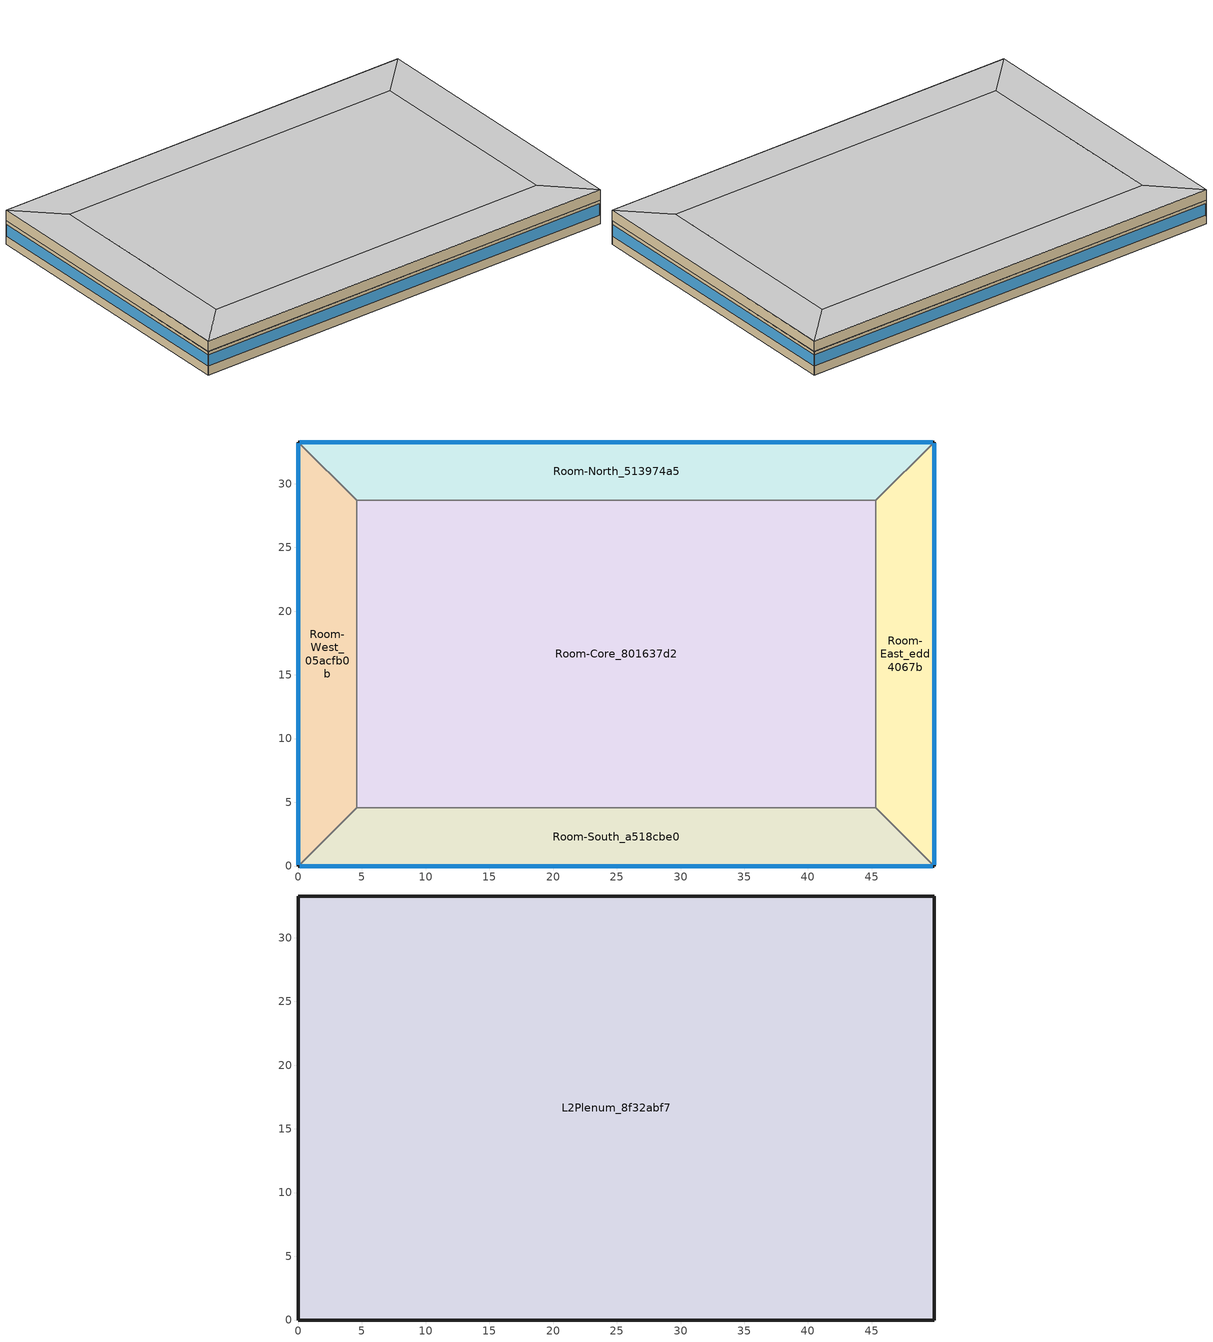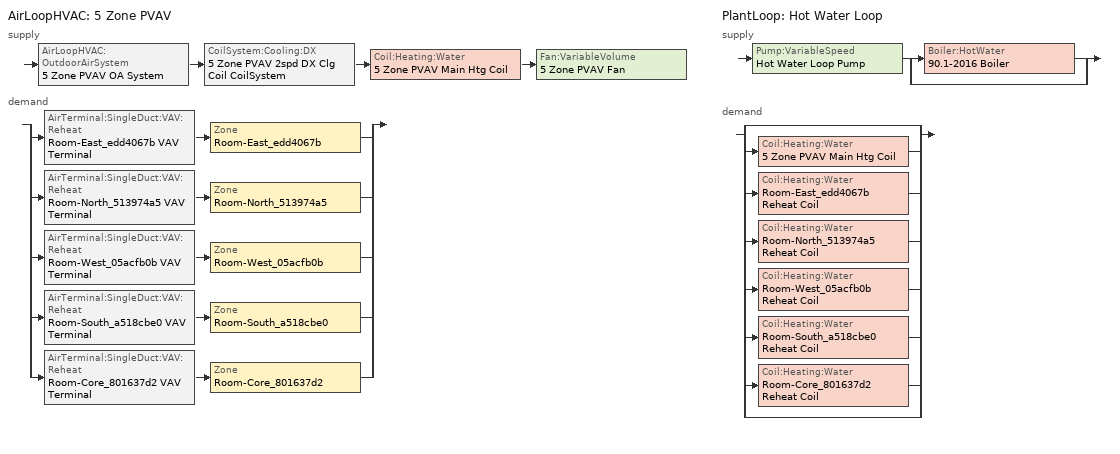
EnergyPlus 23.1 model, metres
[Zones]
Room-Core_801637d2
 floor adiabatic (Generic Interior Floor): 45.34,28.7 45.34,4.57 4.57,4.57 4.57,28.7 z3.96
 wall to Room-West_05acfb0b (Generic Interior Wall): 4.57,28.7 4.57,4.57 z3.96:6.7
 wall to Room-South_a518cbe0 (Generic Interior Wall): 4.57,4.57 45.34,4.57 z3.96:6.7
 wall to Room-East_edd4067b (Generic Interior Wall): 45.34,4.57 45.34,28.7 z3.96:6.7
 wall to Room-North_513974a5 (Generic Interior Wall): 45.34,28.7 4.57,28.7 z3.96:6.7
Room-East_edd4067b
 floor adiabatic (Generic Interior Floor): 49.91,33.27 49.91,0 45.34,4.57 45.34,28.7 z3.96
 wall outside (Typical Insulated Steel Framed Exterior Wall-R12): 49.91,0 49.91,33.27 z3.96:6.7
 wall to Room-North_513974a5 (Generic Interior Wall): 49.91,33.27 45.34,28.7 z3.96:6.7
 wall to Room-South_a518cbe0 (Generic Interior Wall): 45.34,4.57 49.91,0 z3.96:6.7
 window (U 0.54 SHGC 0.25 Simple Glazing Window): 49.91,0.08 49.91,33.19 z4.98:6.29
Room-North_513974a5
 floor adiabatic (Generic Interior Floor): 49.91,33.27 45.34,28.7 4.57,28.7 0,33.27 z3.96
 wall outside (Typical Insulated Steel Framed Exterior Wall-R12): 49.91,33.27 0,33.27 z3.96:6.7
 wall to Room-West_05acfb0b (Generic Interior Wall): 0,33.27 4.57,28.7 z3.96:6.7
 window (U 0.54 SHGC 0.25 Simple Glazing Window): 49.79,33.27 0.12,33.27 z4.98:6.29
Room-South_a518cbe0
 floor adiabatic (Generic Interior Floor): 49.91,0 0,0 4.57,4.57 45.34,4.57 z3.96
 wall outside (Typical Insulated Steel Framed Exterior Wall-R12): 0,0 49.91,0 z3.96:6.7
 wall to Room-West_05acfb0b (Generic Interior Wall): 4.57,4.57 0,0 z3.96:6.7
 window (U 0.54 SHGC 0.25 Simple Glazing Window): 0.12,0 49.79,0 z4.98:6.29
Room-West_05acfb0b
 floor adiabatic (Generic Interior Floor): 4.57,28.7 4.57,4.57 0,0 0,33.27 z3.96
 wall outside (Typical Insulated Steel Framed Exterior Wall-R12): 0,33.27 0,0 z3.96:6.7
 window (U 0.54 SHGC 0.25 Simple Glazing Window): 0,33.19 0,0.08 z4.98:6.29
L2Plenum_8f32abf7
 floor to Room-North_513974a5 (Generic Interior Floor): 49.91,33.27 45.34,28.7 4.57,28.7 0,33.27 z6.7
 floor to Room-South_a518cbe0 (Generic Interior Floor): 49.91,0 0,0 4.57,4.57 45.34,4.57 z6.7
 floor to Room-East_edd4067b (Generic Interior Floor): 49.91,33.27 49.91,0 45.34,4.57 45.34,28.7 z6.7
 floor to Room-Core_801637d2 (Generic Interior Floor): 45.34,28.7 45.34,4.57 4.57,4.57 4.57,28.7 z6.7
 floor to Room-West_05acfb0b (Generic Interior Floor): 0,33.27 4.57,28.7 4.57,4.57 0,0 z6.7
 wall outside (Typical Insulated Steel Framed Exterior Wall-R12): 49.91,33.27 0,33.27 0,0 49.91,0 49.91,33.27 z6.7:7.92
 ceiling adiabatic (Generic Interior Ceiling): 4.57,28.7 4.57,4.57 45.34,4.57 45.34,28.7 z7.92; 4.57,4.57 0,0 49.91,0 45.34,4.57 z7.92; 0,33.27 0,0 4.57,4.57 4.57,28.7 z7.92; 0,33.27 4.57,28.7 45.34,28.7 49.91,33.27 z7.92; 49.91,33.27 45.34,28.7 45.34,4.57 49.91,0 z7.92
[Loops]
AirLoopHVAC '5 Zone PVAV'
 supply: AirLoopHVAC:OutdoorAirSystem '5 Zone PVAV OA System' > CoilSystem:Cooling:DX '5 Zone PVAV 2spd DX Clg Coil CoilSystem' > Coil:Heating:Water '5 Zone PVAV Main Htg Coil' > Fan:VariableVolume '5 Zone PVAV Fan'
 demand: split
  | AirTerminal:SingleDuct:VAV:Reheat 'Room-East_edd4067b VAV Terminal' > Zone 'Room-East_edd4067b'
  | AirTerminal:SingleDuct:VAV:Reheat 'Room-North_513974a5 VAV Terminal' > Zone 'Room-North_513974a5'
  | AirTerminal:SingleDuct:VAV:Reheat 'Room-West_05acfb0b VAV Terminal' > Zone 'Room-West_05acfb0b'
  | AirTerminal:SingleDuct:VAV:Reheat 'Room-South_a518cbe0 VAV Terminal' > Zone 'Room-South_a518cbe0'
  | AirTerminal:SingleDuct:VAV:Reheat 'Room-Core_801637d2 VAV Terminal' > Zone 'Room-Core_801637d2'
PlantLoop 'Hot Water Loop'
 supply: Pump:VariableSpeed 'Hot Water Loop Pump' > split
  | Boiler:HotWater '90.1-2016 Boiler'
  | bypass
 demand: split
  | bypass
  | Coil:Heating:Water '5 Zone PVAV Main Htg Coil'
  | Coil:Heating:Water 'Room-East_edd4067b Reheat Coil'
  | Coil:Heating:Water 'Room-North_513974a5 Reheat Coil'
  | Coil:Heating:Water 'Room-West_05acfb0b Reheat Coil'
  | Coil:Heating:Water 'Room-South_a518cbe0 Reheat Coil'
  | Coil:Heating:Water 'Room-Core_801637d2 Reheat Coil'
  | bypass
[Building]
Building 1: North Axis {deg}=0; Terrain=City; Solar Distribution=FullInteriorAndExterior
[Site:Location]
Site 1: Latitude {deg}=0; Longitude {deg}=0; Time Zone {hr}=0; Elevation {m}=0
[Site:WaterMainsTemperature]
Calculation Method=CorrelationFromWeatherFile
[SizingPeriod:DesignDay] Day of Month=21; Dry-Bulb Temperature Range Modifier Type=DefaultMultipliers; Barometric Pressure {Pa}=101301; Rain Indicator=No; Snow Indicator=No; Daylight Saving Time Indicator=No; Begin Environment Reset Mode=FullResetAtBeginEnvironment
Name | Month | Day Type | Maximum Dry-Bulb Temperature {C} | Daily Dry-Bulb Temperature Range {deltaC} | Humidity Condition Type | Wetbulb or DewPoint at Maximum Dry-Bulb {C} | Wind Speed {m/s} | Wind Direction {deg} | Solar Model Indicator | ASHRAE Clear Sky Optical Depth for Beam Irradiance (taub) | ASHRAE Clear Sky Optical Depth for Diffuse Irradiance (taud) | Enthalpy at Maximum Dry-Bulb {J/kg} | Sky Clearness
Honolulu Intl Arpt Ann Clg .4% Condns DB=>MWB | 8 | SummerDesignDay | 32.2 | 7.1 | Wetbulb | 23.3 | 6.7 | 60 | ASHRAETau | 0.382 | 2.521
Honolulu Intl Arpt Ann Clg .4% Condns DP=>MDB | 8 | SummerDesignDay | 27.4 | 7.1 | Dewpoint | 23.9 | 6.7 | 60 | ASHRAETau | 0.382 | 2.521
Honolulu Intl Arpt Ann Clg .4% Condns Enth=>MDB | 8 | SummerDesignDay | 29.3 | 7.1 | Enthalpy |  | 6.7 | 60 | ASHRAETau | 0.382 | 2.521 | 76300
Honolulu Intl Arpt Ann Clg .4% Condns WB=>MDB | 8 | SummerDesignDay | 29.3 | 7.1 | Wetbulb | 25.1 | 6.7 | 60 | ASHRAETau | 0.382 | 2.521
Honolulu Intl Arpt Ann Clg 1% Condns DB=>MWB | 8 | SummerDesignDay | 31.7 | 7.1 | Wetbulb | 23.1 | 6.7 | 60 | ASHRAETau | 0.382 | 2.521
Honolulu Intl Arpt Ann Clg 1% Condns DP=>MDB | 8 | SummerDesignDay | 27 | 7.1 | Dewpoint | 23.3 | 6.7 | 60 | ASHRAETau | 0.382 | 2.521
Honolulu Intl Arpt Ann Clg 1% Condns Enth=>MDB | 8 | SummerDesignDay | 29.1 | 7.1 | Enthalpy |  | 6.7 | 60 | ASHRAETau | 0.382 | 2.521 | 74200
Honolulu Intl Arpt Ann Clg 1% Condns WB=>MDB | 8 | SummerDesignDay | 29 | 7.1 | Wetbulb | 24.6 | 6.7 | 60 | ASHRAETau | 0.382 | 2.521
Honolulu Intl Arpt Ann Clg 2% Condns DB=>MWB | 8 | SummerDesignDay | 31.2 | 7.1 | Wetbulb | 23 | 6.7 | 60 | ASHRAETau | 0.382 | 2.521
Honolulu Intl Arpt Ann Clg 2% Condns DP=>MDB | 8 | SummerDesignDay | 26.8 | 7.1 | Dewpoint | 22.7 | 6.7 | 60 | ASHRAETau | 0.382 | 2.521
Honolulu Intl Arpt Ann Clg 2% Condns Enth=>MDB | 8 | SummerDesignDay | 28.8 | 7.1 | Enthalpy |  | 6.7 | 60 | ASHRAETau | 0.382 | 2.521 | 72400
Honolulu Intl Arpt Ann Clg 2% Condns WB=>MDB | 8 | SummerDesignDay | 28.7 | 7.1 | Wetbulb | 24.2 | 6.7 | 60 | ASHRAETau | 0.382 | 2.521
Honolulu Intl Arpt Ann Htg 99% Condns DB | 2 | WinterDesignDay | 17.4 | 0 | Wetbulb | 17.4 | 1.9 | 320 | ASHRAEClearSky |  |  |  | 0
Honolulu Intl Arpt Ann Htg 99.6% Condns DB | 2 | WinterDesignDay | 16.2 | 0 | Wetbulb | 16.2 | 1.9 | 320 | ASHRAEClearSky |  |  |  | 0
Honolulu Intl Arpt Ann Htg Wind 99% Condns WS=>MCDB | 2 | WinterDesignDay | 24.1 | 0 | Wetbulb | 24.1 | 9.9 | 320 | ASHRAEClearSky |  |  |  | 0
Honolulu Intl Arpt Ann Htg Wind 99.6% Condns WS=>MCDB | 2 | WinterDesignDay | 24.3 | 0 | Wetbulb | 24.3 | 10.9 | 320 | ASHRAEClearSky |  |  |  | 0
Honolulu Intl Arpt Ann Hum_n 99% Condns DP=>MCDB | 2 | WinterDesignDay | 21 | 0 | Dewpoint | 11.9 | 1.9 | 320 | ASHRAEClearSky |  |  |  | 0
Honolulu Intl Arpt Ann Hum_n 99.6% Condns DP=>MCDB | 2 | WinterDesignDay | 20.8 | 0 | Dewpoint | 10.8 | 1.9 | 320 | ASHRAEClearSky |  |  |  | 0
[Material] Thermal Absorptance=0.9
Name | Roughness | Thickness {m} | Conductivity {W/m-K} | Density {kg/m3} | Specific Heat {J/kg-K} | Solar Absorptance | Visible Absorptance
25mm Stucco | Smooth | 0.0254 | 0.719518 | 1856 | 839.458 | 0.7 | 0.7
5/8 in. Gypsum Board | MediumSmooth | 0.0159 | 0.159893 | 800.002 | 1089.3 | 0.7 | 0.7
Generic Acoustic Tile | MediumSmooth | 0.02 | 0.06 | 368 | 590 | 0.2 | 0.2
Generic Ceiling Air Gap | Smooth | 0.1 | 0.556 | 1.28 | 1000 | 0.7 | 0.7
Generic Gypsum Board | MediumSmooth | 0.0127 | 0.16 | 800 | 1090 | 0.5 | 0.5
Generic LW Concrete | MediumRough | 0.1 | 0.53 | 1280 | 840 | 0.8 | 0.8
Generic Wall Air Gap | Smooth | 0.1 | 0.667 | 1.28 | 1000 | 0.7 | 0.7
[Material:NoMass]
Typical Insulation-R11: Roughness=MediumSmooth; Thermal Resistance {m2-K/W}=1.93721; Thermal Absorptance=0.9; Solar Absorptance=0.7; Visible Absorptance=0.7
[WindowMaterial:SimpleGlazingSystem]
U 0.54 SHGC 0.25 Simple Glazing: U-Factor {W/m2-K}=3.06612; Solar Heat Gain Coefficient=0.25; Visible Transmittance=0.6
[Construction]
Generic Interior Ceiling: Generic LW Concrete, Generic Ceiling Air Gap, Generic Acoustic Tile
Generic Interior Floor: Generic Acoustic Tile, Generic Ceiling Air Gap, Generic LW Concrete
Generic Interior Wall: Generic Gypsum Board, Generic Wall Air Gap, Generic Gypsum Board
Typical Insulated Steel Framed Exterior Wall-R12: 25mm Stucco, 5/8 in. Gypsum Board, Typical Insulation-R11, 5/8 in. Gypsum Board
U 0.54 SHGC 0.25 Simple Glazing Window: U 0.54 SHGC 0.25 Simple Glazing
[Zone] Multiplier=1; Part of Total Floor Area=Yes
Name | Ceiling Height {m} | Volume {m3}
L2Plenum_8f32abf7 | 1.22 | 2026.09
Room-Core_801637d2 | 2.74 | 2695.34
Room-East_edd4067b; Room-West_05acfb0b | 2.74 | 359.555
Room-North_513974a5; Room-South_a518cbe0 | 2.74 | 567.974
[Space]
Name | Zone | Space Type
L2Plenum_8f32abf7_Space | L2Plenum_8f32abf7 | Plenum
Room-Core_801637d2_Space | Room-Core_801637d2 | Office WholeBuilding - Md Office
Room-East_edd4067b_Space | Room-East_edd4067b | Office WholeBuilding - Md Office
Room-North_513974a5_Space | Room-North_513974a5 | Office WholeBuilding - Md Office
Room-South_a518cbe0_Space | Room-South_a518cbe0 | Office WholeBuilding - Md Office
Room-West_05acfb0b_Space | Room-West_05acfb0b | Office WholeBuilding - Md Office
[SpaceList]
Plenum: L2Plenum_8f32abf7_Space
Office WholeBuilding - Md Office: Room-East_edd4067b_Space, Room-South_a518cbe0_Space, Room-Core_801637d2_Space, Room-North_513974a5_Space, Room-West_05acfb0b_Space
[Lights]
Office WholeBuilding - Md Office Lights: Zone or ZoneList or Space or SpaceList=Office WholeBuilding - Md Office; Schedule=OfficeMedium BLDG_LIGHT_SCH_2013; Design Level Calculation Method=Watts/Area; Watts per Zone Floor Area {W/m2}=8.50349; Return Air Fraction=0; Fraction Radiant=0.7; Fraction Visible=0.2; Fraction Replaceable=1
[People]
Office WholeBuilding - Md Office People: Zone or ZoneList or Space or SpaceList=Office WholeBuilding - Md Office; Number of People Schedule=OfficeMedium BLDG_OCC_SCH; Number of People Calculation Method=People/Area; People per Floor Area {person/m2}=0.0538196; Fraction Radiant=0.3; Activity Level Schedule=OfficeMedium ACTIVITY_SCH
[ElectricEquipment]
Office WholeBuilding - Md Office Elec Equip: Zone or ZoneList or Space or SpaceList=Office WholeBuilding - Md Office; Schedule=OfficeMedium BLDG_EQUIP_SCH_2013; Design Level Calculation Method=Watts/Area; Watts per Zone Floor Area {W/m2}=8.07293; Fraction Latent=0; Fraction Radiant=0.5; Fraction Lost=0
[ZoneControl:Thermostat] Temperature Difference Between Cutout And Setpoint {deltaC}=0
Name | Zone or ZoneList | Control Type Schedule | Control 1
Room-Core_801637d2 Thermostat | Room-Core_801637d2 | Room-Core_801637d2 Thermostat Schedule | Room-Core_801637d2_Setpoint
Room-East_edd4067b Thermostat | Room-East_edd4067b | Room-East_edd4067b Thermostat Schedule | Room-East_edd4067b_Setpoint
Room-North_513974a5 Thermostat | Room-North_513974a5 | Room-North_513974a5 Thermostat Schedule | Room-North_513974a5_Setpoint
Room-South_a518cbe0 Thermostat | Room-South_a518cbe0 | Room-South_a518cbe0 Thermostat Schedule | Room-South_a518cbe0_Setpoint
Room-West_05acfb0b Thermostat | Room-West_05acfb0b | Room-West_05acfb0b Thermostat Schedule | Room-West_05acfb0b_Setpoint
[ThermostatSetpoint:DualSetpoint]
Name | Heating Setpoint Temperature Schedule | Cooling Setpoint Temperature Schedule
Room-Core_801637d2_Setpoint | Room-Core_801637d2_Setpoint_HtgSetp | Room-Core_801637d2_Setpoint_ClgSetp
Room-East_edd4067b_Setpoint | Room-East_edd4067b_Setpoint_HtgSetp | Room-East_edd4067b_Setpoint_ClgSetp
Room-North_513974a5_Setpoint | Room-North_513974a5_Setpoint_HtgSetp | Room-North_513974a5_Setpoint_ClgSetp
Room-South_a518cbe0_Setpoint | Room-South_a518cbe0_Setpoint_HtgSetp | Room-South_a518cbe0_Setpoint_ClgSetp
Room-West_05acfb0b_Setpoint | Room-West_05acfb0b_Setpoint_HtgSetp | Room-West_05acfb0b_Setpoint_ClgSetp
[AirTerminal:SingleDuct:VAV:Reheat] Availability Schedule=Always On Discrete; Maximum Air Flow Rate {m3/s}=Autosize; Zone Minimum Air Flow Input Method=Constant; Constant Minimum Air Flow Fraction=0.2; Fixed Minimum Air Flow Rate {m3/s}=0; Maximum Hot Water or Steam Flow Rate {m3/s}=Autosize; Minimum Hot Water or Steam Flow Rate {m3/s}=0; Convergence Tolerance=0.001; Damper Heating Action=ReverseWithLimits; Maximum Flow per Zone Floor Area During Reheat {m3/s-m2}=Autocalculate; Maximum Flow Fraction During Reheat=Autocalculate; Maximum Reheat Air Temperature {C}=50
Name | Reheat Coil
Room-Core_801637d2 VAV Terminal | Room-Core_801637d2 Reheat Coil
Room-East_edd4067b VAV Terminal | Room-East_edd4067b Reheat Coil
Room-North_513974a5 VAV Terminal | Room-North_513974a5 Reheat Coil
Room-South_a518cbe0 VAV Terminal | Room-South_a518cbe0 Reheat Coil
Room-West_05acfb0b VAV Terminal | Room-West_05acfb0b Reheat Coil
[Coil:Heating:Water] Availability Schedule=Always On Discrete; U-Factor Times Area Value {W/K}=Autosize; Maximum Water Flow Rate {m3/s}=Autosize; Performance Input Method=UFactorTimesAreaAndDesignWaterFlowRate; Rated Capacity {W}=Autosize; Rated Inlet Water Temperature {C}=82.2222; Rated Outlet Water Temperature {C}=71.1111; Rated Ratio for Air and Water Convection=0.5
Name | Rated Inlet Air Temperature {C} | Rated Outlet Air Temperature {C}
Room-Core_801637d2 Reheat Coil; Room-East_edd4067b Reheat Coil; Room-North_513974a5 Reheat Coil; Room-South_a518cbe0 Reheat Coil; Room-West_05acfb0b Reheat Coil | 12.7778 | 50
5 Zone PVAV Main Htg Coil | 7.22222 | 12.7778
[Zone equipment]
Room-Core_801637d2: Room-Core_801637d2 VAV Terminal
Room-East_edd4067b: Room-East_edd4067b VAV Terminal
Room-North_513974a5: Room-North_513974a5 VAV Terminal
Room-South_a518cbe0: Room-South_a518cbe0 VAV Terminal
Room-West_05acfb0b: Room-West_05acfb0b VAV Terminal
[Sizing:Zone] Zone Cooling Design Supply Air Temperature Input Method=SupplyAirTemperature; Zone Cooling Design Supply Air Temperature {C}=12.7778; Zone Cooling Design Supply Air Temperature Difference {deltaC}=11.11; Zone Heating Design Supply Air Temperature Input Method=SupplyAirTemperature; Zone Heating Design Supply Air Temperature {C}=50; Zone Heating Design Supply Air Temperature Difference {deltaC}=11.11; Zone Cooling Design Supply Air Humidity Ratio {kgWater/kgDryAir}=0.0085; Zone Heating Design Supply Air Humidity Ratio {kgWater/kgDryAir}=0.008; Cooling Design Air Flow Method=DesignDay; Cooling Design Air Flow Rate {m3/s}=0; Cooling Minimum Air Flow per Zone Floor Area {m3/s-m2}=0.000762; Cooling Minimum Air Flow {m3/s}=0; Cooling Minimum Air Flow Fraction=0; Heating Design Air Flow Method=DesignDay; Heating Design Air Flow Rate {m3/s}=0; Heating Maximum Air Flow per Zone Floor Area {m3/s-m2}=0.002032; Heating Maximum Air Flow {m3/s}=0.141576; Heating Maximum Air Flow Fraction=0.3; Account for Dedicated Outdoor Air System=No; Zone Load Sizing Method=Sensible Load Only No Latent Load; Zone Latent Cooling Design Supply Air Humidity Ratio Input Method=HumidityRatioDifference; Zone Cooling Design Supply Air Humidity Ratio Difference {kgWater/kgDryAir}=0.005; Zone Latent Heating Design Supply Air Humidity Ratio Input Method=HumidityRatioDifference; Zone Humidification Design Supply Air Humidity Ratio Difference {kgWater/kgDryAir}=0.005
Name | Design Specification Outdoor Air Object | Design Specification Zone Air Distribution Object
Room-Core_801637d2 | Room-Core_801637d2 DSOA Space List | Room-Core_801637d2 Design Spec Zone Air Dist
Room-East_edd4067b | Room-East_edd4067b DSOA Space List | Room-East_edd4067b Design Spec Zone Air Dist
Room-North_513974a5 | Room-North_513974a5 DSOA Space List | Room-North_513974a5 Design Spec Zone Air Dist
Room-South_a518cbe0 | Room-South_a518cbe0 DSOA Space List | Room-South_a518cbe0 Design Spec Zone Air Dist
Room-West_05acfb0b | Room-West_05acfb0b DSOA Space List | Room-West_05acfb0b Design Spec Zone Air Dist
[DesignSpecification:ZoneAirDistribution] Minimum Zone Ventilation Efficiency=0.6
Room-Core_801637d2 Design Spec Zone Air Dist; Room-East_edd4067b Design Spec Zone Air Dist; Room-North_513974a5 Design Spec Zone Air Dist; Room-South_a518cbe0 Design Spec Zone Air Dist; Room-West_05acfb0b Design Spec Zone Air Dist
[Controller:MechanicalVentilation]
5 Zone PVAV Ventilation Controller: Availability Schedule=Always On Discrete; Demand Controlled Ventilation=No; System Outdoor Air Method=Standard62.1VentilationRateProcedure; Zone or ZoneList Name 1=Room-Core_801637d2; Design Specification Outdoor Air Object Name 1=Office WholeBuilding - Md Office Ventilation; Design Specification Zone Air Distribution Object Name 1=Room-Core_801637d2 Design Spec Zone Air Dist; Zone or ZoneList Name 2=Room-East_edd4067b; Design Specification Outdoor Air Object Name 2=Office WholeBuilding - Md Office Ventilation; Design Specification Zone Air Distribution Object Name 2=Room-East_edd4067b Design Spec Zone Air Dist; Zone or ZoneList Name 3=Room-North_513974a5; Design Specification Outdoor Air Object Name 3=Office WholeBuilding - Md Office Ventilation; Design Specification Zone Air Distribution Object Name 3=Room-North_513974a5 Design Spec Zone Air Dist; Zone or ZoneList Name 4=Room-South_a518cbe0; Design Specification Outdoor Air Object Name 4=Office WholeBuilding - Md Office Ventilation; Design Specification Zone Air Distribution Object Name 4=Room-South_a518cbe0 Design Spec Zone Air Dist; Zone or ZoneList Name 5=Room-West_05acfb0b; Design Specification Outdoor Air Object Name 5=Office WholeBuilding - Md Office Ventilation; Design Specification Zone Air Distribution Object Name 5=Room-West_05acfb0b Design Spec Zone Air Dist
[DesignSpecification:OutdoorAir]
Office WholeBuilding - Md Office Ventilation: Outdoor Air Method=Sum; Outdoor Air Flow per Person {m3/s-person}=0; Outdoor Air Flow per Zone Floor Area {m3/s-m2}=0.0004318; Outdoor Air Flow per Zone {m3/s}=0; Outdoor Air Flow Air Changes per Hour {1/hr}=0
[DesignSpecification:OutdoorAir:SpaceList] Space Design Specification Outdoor Air Object Name 1=Office WholeBuilding - Md Office Ventilation
Name | Space Name 1
Room-Core_801637d2 DSOA Space List | Room-Core_801637d2_Space
Room-East_edd4067b DSOA Space List | Room-East_edd4067b_Space
Room-North_513974a5 DSOA Space List | Room-North_513974a5_Space
Room-South_a518cbe0 DSOA Space List | Room-South_a518cbe0_Space
Room-West_05acfb0b DSOA Space List | Room-West_05acfb0b_Space
[AirLoopHVAC]
5 Zone PVAV: Design Supply Air Flow Rate {m3/s}=AutoSize; Design Return Air Flow Fraction of Supply Air Flow=1
[Sizing:System]
5 Zone PVAV: Type of Load to Size On=Sensible; Design Outdoor Air Flow Rate {m3/s}=Autosize; Central Heating Maximum System Air Flow Ratio=0.3; Preheat Design Temperature {C}=7.22222; Preheat Design Humidity Ratio {kgWater/kgDryAir}=0.008; Precool Design Temperature {C}=12.7778; Precool Design Humidity Ratio {kgWater/kgDryAir}=0.008; Central Cooling Design Supply Air Temperature {C}=12.7778; Central Heating Design Supply Air Temperature {C}=12.7778; Type of Zone Sum to Use=Coincident; 100% Outdoor Air in Cooling=No; 100% Outdoor Air in Heating=No; Central Cooling Design Supply Air Humidity Ratio {kgWater/kgDryAir}=0.0085; Central Heating Design Supply Air Humidity Ratio {kgWater/kgDryAir}=0.008; Cooling Supply Air Flow Rate Method=DesignDay; Cooling Supply Air Flow Rate {m3/s}=0; Cooling Supply Air Flow Rate Per Floor Area {m3/s-m2}=0.00996765; Cooling Fraction of Autosized Cooling Supply Air Flow Rate=1; Cooling Supply Air Flow Rate Per Unit Cooling Capacity {m3/s-W}=3.94755e-05; Heating Supply Air Flow Rate Method=DesignDay; Heating Supply Air Flow Rate {m3/s}=0; Heating Supply Air Flow Rate Per Floor Area {m3/s-m2}=0.00996765; Heating Fraction of Autosized Heating Supply Air Flow Rate=1; Heating Fraction of Autosized Cooling Supply Air Flow Rate=1; Heating Supply Air Flow Rate Per Unit Heating Capacity {m3/s-W}=3.15882e-05; System Outdoor Air Method=Standard62.1VentilationRateProcedure; Zone Maximum Outdoor Air Fraction=1; Cooling Design Capacity Method=CoolingDesignCapacity; Cooling Design Capacity {W}=Autosize; Cooling Design Capacity Per Floor Area {W/m2}=234.7; Fraction of Autosized Cooling Design Capacity=1; Heating Design Capacity Method=HeatingDesignCapacity; Heating Design Capacity {W}=Autosize; Heating Design Capacity Per Floor Area {W/m2}=157; Fraction of Autosized Heating Design Capacity=1; Central Cooling Capacity Control Method=OnOff; Occupant Diversity=Autosize
[Controller:WaterCoil]
5 Zone PVAV Main Htg Coil Controller: Control Variable=Temperature; Action=Normal; Actuator Variable=Flow; Controller Convergence Tolerance {deltaC}=0.1; Maximum Actuated Flow {m3/s}=Autosize; Minimum Actuated Flow {m3/s}=0
[AvailabilityManager:NightCycle]
Availability Manager Night Cycle 1: Applicability Schedule=Always On Discrete; Fan Schedule=Always On Discrete; Control Type=CycleOnAny; Thermostat Tolerance {deltaC}=1; Cycling Run Time Control Type=FixedRunTime; Cycling Run Time {s}=1800
[Controller:OutdoorAir]
Controller Outdoor Air 1: Minimum Outdoor Air Flow Rate {m3/s}=Autosize; Maximum Outdoor Air Flow Rate {m3/s}=Autosize; Economizer Control Type=NoEconomizer; Economizer Control Action Type=ModulateFlow; Economizer Maximum Limit Dry-Bulb Temperature {C}=28; Economizer Maximum Limit Enthalpy {J/kg}=64000; Lockout Type=NoLockout; Minimum Limit Type=FixedMinimum; Minimum Outdoor Air Schedule=Always On Discrete; Mechanical Ventilation Controller=5 Zone PVAV Ventilation Controller; High Humidity Control=No; Control High Indoor Humidity Based on Outdoor Humidity Ratio=Yes; Heat Recovery Bypass Control Type=BypassWhenWithinEconomizerLimits
[AvailabilityManager:Scheduled]
5 Zone PVAV OA System Availability Manager: Schedule=Always On Discrete
[SetpointManager:MixedAir] Control Variable=Temperature
Name | Setpoint Node or NodeList
5 Zone PVAV Mixed Air Node OS Default SPM | 5 Zone PVAV Mixed Air Node
5 Zone PVAV 2spd DX Clg Coil Outlet Air Node OS Default SPM | 5 Zone PVAV 2spd DX Clg Coil Outlet Air Node
5 Zone PVAV Main Htg Coil Outlet Air Node OS Default SPM | 5 Zone PVAV Main Htg Coil Outlet Air Node
[CoilSystem:Cooling:DX]
5 Zone PVAV 2spd DX Clg Coil CoilSystem: Availability Schedule=Always On Discrete; Cooling Coil=5 Zone PVAV 2spd DX Clg Coil
[Coil:Cooling:DX:TwoSpeed]
5 Zone PVAV 2spd DX Clg Coil: Availability Schedule=Always On Discrete; High Speed Gross Rated Total Cooling Capacity {W}=Autosize; High Speed Rated Sensible Heat Ratio=Autosize; High Speed Gross Rated Cooling COP {W/W}=3; High Speed Rated Air Flow Rate {m3/s}=Autosize; Unit Internal Static Air Pressure {Pa}=773.3; Total Cooling Capacity Function of Temperature Curve=Curve Biquadratic 1; Total Cooling Capacity Function of Flow Fraction Curve=Curve Quadratic 1; Energy Input Ratio Function of Temperature Curve=Curve Biquadratic 2; Energy Input Ratio Function of Flow Fraction Curve=Curve Quadratic 2; Part Load Fraction Correlation Curve=Curve Quadratic 3; Low Speed Gross Rated Total Cooling Capacity {W}=Autosize; Low Speed Gross Rated Sensible Heat Ratio=0.69; Low Speed Gross Rated Cooling COP {W/W}=3; Low Speed Rated Air Flow Rate {m3/s}=Autosize; Low Speed Total Cooling Capacity Function of Temperature Curve=Curve Biquadratic 3; Low Speed Energy Input Ratio Function of Temperature Curve=Curve Biquadratic 4; Condenser Type=AirCooled; Minimum Outdoor Dry-Bulb Temperature for Compressor Operation {C}=-25; High Speed Evaporative Condenser Effectiveness=0.9; High Speed Evaporative Condenser Air Flow Rate {m3/s}=Autosize; High Speed Evaporative Condenser Pump Rated Power Consumption {W}=Autosize; Low Speed Evaporative Condenser Effectiveness=0.9; Low Speed Evaporative Condenser Air Flow Rate {m3/s}=Autosize; Low Speed Evaporative Condenser Pump Rated Power Consumption {W}=Autosize; Basin Heater Capacity {W/K}=0; Basin Heater Setpoint Temperature {C}=2
[Fan:VariableVolume]
5 Zone PVAV Fan: Availability Schedule=Always On Discrete; Fan Total Efficiency=0.58175; Pressure Rise {Pa}=1017.592; Maximum Flow Rate {m3/s}=AutoSize; Fan Power Minimum Flow Rate Input Method=FixedFlowRate; Fan Power Minimum Flow Fraction=0; Fan Power Minimum Air Flow Rate {m3/s}=0; Motor Efficiency=0.895; Motor In Airstream Fraction=1; Fan Power Coefficient 1=0.0407599; Fan Power Coefficient 2=0.088045; Fan Power Coefficient 3=-0.0729261; Fan Power Coefficient 4=0.94374; Fan Power Coefficient 5=0
[SetpointManager:Scheduled] Control Variable=Temperature
Name | Schedule | Setpoint Node or NodeList
5 Zone PVAV Supply Air Setpoint Manager | Supply Air Temp - 55.0F | 5 Zone PVAV Supply Outlet Node
Hot Water Loop Setpoint Manager | Hot Water Loop Temp - 180F | Hot Water Loop Supply Outlet Node
[PlantLoop]
Hot Water Loop: Fluid Type=Water; Plant Equipment Operation Scheme=Hot Water Loop Operation Schemes; Maximum Loop Temperature {C}=100; Minimum Loop Temperature {C}=10; Maximum Loop Flow Rate {m3/s}=Autosize; Minimum Loop Flow Rate {m3/s}=0; Plant Loop Volume {m3}=Autocalculate; Load Distribution Scheme=Optimal; Plant Loop Demand Calculation Scheme=SingleSetpoint; Common Pipe Simulation=None
[Sizing:Plant]
Hot Water Loop: Loop Type=Heating; Design Loop Exit Temperature {C}=82.2222; Loop Design Temperature Difference {deltaC}=11.1111; Sizing Option=NonCoincident; Zone Timesteps in Averaging Window=1; Coincident Sizing Factor Mode=None
[Pump:VariableSpeed]
Hot Water Loop Pump: Design Maximum Flow Rate {m3/s}=Autosize; Design Pump Head {Pa}=179344; Design Power Consumption {W}=Autosize; Motor Efficiency=0.9; Fraction of Motor Inefficiencies to Fluid Stream=0; Coefficient 1 of the Part Load Performance Curve=0; Coefficient 2 of the Part Load Performance Curve=1; Coefficient 3 of the Part Load Performance Curve=0; Coefficient 4 of the Part Load Performance Curve=0; Design Minimum Flow Rate {m3/s}=0; Pump Control Type=Intermittent; Skin Loss Radiative Fraction=0.5; Design Power Sizing Method=PowerPerFlowPerPressure; Design Electric Power per Unit Flow Rate {W/(m3/s)}=348701.1; Design Shaft Power per Unit Flow Rate per Unit Head {W/((m3/s)-Pa)}=1.28205; Design Minimum Flow Rate Fraction=0
[Boiler:HotWater]
90.1-2016 Boiler: Fuel Type=NaturalGas; Nominal Capacity {W}=Autosize; Nominal Thermal Efficiency=0.82; Efficiency Curve Temperature Evaluation Variable=LeavingBoiler; Normalized Boiler Efficiency Curve=Boiler with No Minimum Turndown; Design Water Flow Rate {m3/s}=Autosize; Minimum Part Load Ratio=0; Maximum Part Load Ratio=1.2; Optimum Part Load Ratio=1; Water Outlet Upper Temperature Limit {C}=95; Boiler Flow Mode=LeavingSetpointModulated; Parasitic Electric Load {W}=0; Sizing Factor=1
[PlantEquipmentOperationSchemes]
Hot Water Loop Operation Schemes: Control Scheme Object Type 1=PlantEquipmentOperation:HeatingLoad; Control Scheme Name 1=Hot Water Loop Heating Operation Scheme; Control Scheme Schedule Name 1=Always On Discrete
[PlantEquipmentOperation:HeatingLoad]
Hot Water Loop Heating Operation Scheme: Load Range Lower Limit 1 {W}=0; Load Range Upper Limit 1 {W}=1000000000; Range Equipment List Name 1=Hot Water Loop Heating Equipment List
[PlantEquipmentList]
Hot Water Loop Heating Equipment List: Boiler:HotWater, 90.1-2016 Boiler
[Schedule:Day:Interval]
Schedule Day 4: No, 06:00, 0.05, 18:00, 0.0431163, 24:00, 0.05
Schedule Day 3; OfficeMedium BLDG_LIGHT_SCH_2013 Wkdy Day: No, 05:00, 0.05, 06:00, 0.1, 07:00, 0.0862326, 08:00, 0.258698, 17:00, 0.776093, 18:00, 0.431163, 20:00, 0.258698, 22:00, 0.172465, 23:00, 0.0862326, 24:00, 0.0431163
Schedule Day 7: No, 06:00, 0.05, 08:00, 0.0862326, 12:00, 0.258698, 17:00, 0.129349, 19:00, 0.0431163, 24:00, 0.05
OfficeMedium BLDG_LIGHT_SCH_2013 Summer Design Day 1; OfficeMedium BLDG_EQUIP_SCH_2013 Summer Design Day 1: No, 24:00, 1
OfficeMedium BLDG_LIGHT_SCH_2013 Winter Design Day 1; Schedule Day 6; OfficeMedium BLDG_OCC_SCH Winter Design Day 1; OfficeMedium BLDG_EQUIP_SCH_2013 Winter Design Day 1; Schedule Day 10: No, 24:00, 0
OfficeMedium BLDG_OCC_SCH Default; OfficeMedium BLDG_OCC_SCH Default 1: No, 06:00, 0, 18:00, 0.05, 24:00, 0
Schedule Day 1: No, 06:00, 0, 07:00, 0.1, 08:00, 0.2, 12:00, 0.95, 13:00, 0.5, 17:00, 0.95, 18:00, 0.3, 22:00, 0.1, 24:00, 0.05
Schedule Day 2: No, 06:00, 0, 08:00, 0.1, 12:00, 0.3, 17:00, 0.1, 19:00, 0.05, 24:00, 0
OfficeMedium BLDG_OCC_SCH Summer Design Day 1: No, 06:00, 0, 22:00, 1, 24:00, 0.05
OfficeMedium ACTIVITY_SCH Default; OfficeMedium ACTIVITY_SCH Summer Design Day 1; OfficeMedium ACTIVITY_SCH Winter Design Day 1; OfficeMedium ACTIVITY_SCH Default 1: No, 24:00, 120
Schedule Day 11: No, 06:00, 0.230755, 18:00, 0.288107, 24:00, 0.230755
Schedule Day 8; OfficeMedium BLDG_EQUIP_SCH_2013 Wkdy Day: No, 06:00, 0.307674, 08:00, 0.381235, 12:00, 0.857778, 13:00, 0.76247, 17:00, 0.857778, 18:00, 0.476543, 24:00, 0.381235
Schedule Day 12: No, 06:00, 0.230755, 08:00, 0.381235, 12:00, 0.476543, 17:00, 0.33358, 19:00, 0.285926, 24:00, 0.230755
Room-Core_801637d2_Setpoint_HtgSetp_Day Schedule; Room-East_edd4067b_Setpoint_HtgSetp_Day Schedule; Room-North_513974a5_Setpoint_HtgSetp_Day Schedule; Room-South_a518cbe0_Setpoint_HtgSetp_Day Schedule; Room-West_05acfb0b_Setpoint_HtgSetp_Day Schedule: No, 24:00, 20
Room-Core_801637d2_Setpoint_ClgSetp_Day Schedule; Room-East_edd4067b_Setpoint_ClgSetp_Day Schedule; Room-North_513974a5_Setpoint_ClgSetp_Day Schedule; Room-South_a518cbe0_Setpoint_ClgSetp_Day Schedule; Room-West_05acfb0b_Setpoint_ClgSetp_Day Schedule: No, 24:00, 29
Hot Water Loop Temp - 180F Default: No, 24:00, 82.2222
Supply Air Temp - 55.0F Default: No, 24:00, 12.7778
[Schedule:Week:Daily]
OfficeMedium BLDG_LIGHT_SCH_2013 Week Rule - Jan1-Dec31: Schedule Day 4, Schedule Day 3, Schedule Day 3, Schedule Day 3, Schedule Day 3, Schedule Day 3, Schedule Day 7, Schedule Day 6, OfficeMedium BLDG_LIGHT_SCH_2013 Summer Design Day 1, OfficeMedium BLDG_LIGHT_SCH_2013 Winter Design Day 1, OfficeMedium BLDG_LIGHT_SCH_2013 Wkdy Day, OfficeMedium BLDG_LIGHT_SCH_2013 Wkdy Day
OfficeMedium BLDG_OCC_SCH Week Rule - Jan1-Dec31: OfficeMedium BLDG_OCC_SCH Default, Schedule Day 1, Schedule Day 1, Schedule Day 1, Schedule Day 1, Schedule Day 1, Schedule Day 2, OfficeMedium BLDG_OCC_SCH Default 1, OfficeMedium BLDG_OCC_SCH Summer Design Day 1, OfficeMedium BLDG_OCC_SCH Winter Design Day 1, OfficeMedium BLDG_OCC_SCH Default, OfficeMedium BLDG_OCC_SCH Default
OfficeMedium ACTIVITY_SCH Week Rule - Jan1-Dec31: OfficeMedium ACTIVITY_SCH Default, OfficeMedium ACTIVITY_SCH Default, OfficeMedium ACTIVITY_SCH Default, OfficeMedium ACTIVITY_SCH Default, OfficeMedium ACTIVITY_SCH Default, OfficeMedium ACTIVITY_SCH Default, OfficeMedium ACTIVITY_SCH Default, OfficeMedium ACTIVITY_SCH Default 1, OfficeMedium ACTIVITY_SCH Summer Design Day 1, OfficeMedium ACTIVITY_SCH Winter Design Day 1, OfficeMedium ACTIVITY_SCH Default, OfficeMedium ACTIVITY_SCH Default
OfficeMedium BLDG_EQUIP_SCH_2013 Week Rule - Jan1-Dec31: Schedule Day 11, Schedule Day 8, Schedule Day 8, Schedule Day 8, Schedule Day 8, Schedule Day 8, Schedule Day 12, Schedule Day 10, OfficeMedium BLDG_EQUIP_SCH_2013 Summer Design Day 1, OfficeMedium BLDG_EQUIP_SCH_2013 Winter Design Day 1, OfficeMedium BLDG_EQUIP_SCH_2013 Wkdy Day, OfficeMedium BLDG_EQUIP_SCH_2013 Wkdy Day
Room-Core_801637d2_Setpoint_HtgSetp Week Rule - Jan1-Dec31: Room-Core_801637d2_Setpoint_HtgSetp_Day Schedule, Room-Core_801637d2_Setpoint_HtgSetp_Day Schedule, Room-Core_801637d2_Setpoint_HtgSetp_Day Schedule, Room-Core_801637d2_Setpoint_HtgSetp_Day Schedule, Room-Core_801637d2_Setpoint_HtgSetp_Day Schedule, Room-Core_801637d2_Setpoint_HtgSetp_Day Schedule, Room-Core_801637d2_Setpoint_HtgSetp_Day Schedule, Room-Core_801637d2_Setpoint_HtgSetp_Day Schedule, Room-Core_801637d2_Setpoint_HtgSetp_Day Schedule, Room-Core_801637d2_Setpoint_HtgSetp_Day Schedule, Room-Core_801637d2_Setpoint_HtgSetp_Day Schedule, Room-Core_801637d2_Setpoint_HtgSetp_Day Schedule
Room-Core_801637d2_Setpoint_ClgSetp Week Rule - Jan1-Dec31: Room-Core_801637d2_Setpoint_ClgSetp_Day Schedule, Room-Core_801637d2_Setpoint_ClgSetp_Day Schedule, Room-Core_801637d2_Setpoint_ClgSetp_Day Schedule, Room-Core_801637d2_Setpoint_ClgSetp_Day Schedule, Room-Core_801637d2_Setpoint_ClgSetp_Day Schedule, Room-Core_801637d2_Setpoint_ClgSetp_Day Schedule, Room-Core_801637d2_Setpoint_ClgSetp_Day Schedule, Room-Core_801637d2_Setpoint_ClgSetp_Day Schedule, Room-Core_801637d2_Setpoint_ClgSetp_Day Schedule, Room-Core_801637d2_Setpoint_ClgSetp_Day Schedule, Room-Core_801637d2_Setpoint_ClgSetp_Day Schedule, Room-Core_801637d2_Setpoint_ClgSetp_Day Schedule
Room-East_edd4067b_Setpoint_HtgSetp Week Rule - Jan1-Dec31: Room-East_edd4067b_Setpoint_HtgSetp_Day Schedule, Room-East_edd4067b_Setpoint_HtgSetp_Day Schedule, Room-East_edd4067b_Setpoint_HtgSetp_Day Schedule, Room-East_edd4067b_Setpoint_HtgSetp_Day Schedule, Room-East_edd4067b_Setpoint_HtgSetp_Day Schedule, Room-East_edd4067b_Setpoint_HtgSetp_Day Schedule, Room-East_edd4067b_Setpoint_HtgSetp_Day Schedule, Room-East_edd4067b_Setpoint_HtgSetp_Day Schedule, Room-East_edd4067b_Setpoint_HtgSetp_Day Schedule, Room-East_edd4067b_Setpoint_HtgSetp_Day Schedule, Room-East_edd4067b_Setpoint_HtgSetp_Day Schedule, Room-East_edd4067b_Setpoint_HtgSetp_Day Schedule
Room-East_edd4067b_Setpoint_ClgSetp Week Rule - Jan1-Dec31: Room-East_edd4067b_Setpoint_ClgSetp_Day Schedule, Room-East_edd4067b_Setpoint_ClgSetp_Day Schedule, Room-East_edd4067b_Setpoint_ClgSetp_Day Schedule, Room-East_edd4067b_Setpoint_ClgSetp_Day Schedule, Room-East_edd4067b_Setpoint_ClgSetp_Day Schedule, Room-East_edd4067b_Setpoint_ClgSetp_Day Schedule, Room-East_edd4067b_Setpoint_ClgSetp_Day Schedule, Room-East_edd4067b_Setpoint_ClgSetp_Day Schedule, Room-East_edd4067b_Setpoint_ClgSetp_Day Schedule, Room-East_edd4067b_Setpoint_ClgSetp_Day Schedule, Room-East_edd4067b_Setpoint_ClgSetp_Day Schedule, Room-East_edd4067b_Setpoint_ClgSetp_Day Schedule
Room-North_513974a5_Setpoint_HtgSetp Week Rule - Jan1-Dec31: Room-North_513974a5_Setpoint_HtgSetp_Day Schedule, Room-North_513974a5_Setpoint_HtgSetp_Day Schedule, Room-North_513974a5_Setpoint_HtgSetp_Day Schedule, Room-North_513974a5_Setpoint_HtgSetp_Day Schedule, Room-North_513974a5_Setpoint_HtgSetp_Day Schedule, Room-North_513974a5_Setpoint_HtgSetp_Day Schedule, Room-North_513974a5_Setpoint_HtgSetp_Day Schedule, Room-North_513974a5_Setpoint_HtgSetp_Day Schedule, Room-North_513974a5_Setpoint_HtgSetp_Day Schedule, Room-North_513974a5_Setpoint_HtgSetp_Day Schedule, Room-North_513974a5_Setpoint_HtgSetp_Day Schedule, Room-North_513974a5_Setpoint_HtgSetp_Day Schedule
Room-North_513974a5_Setpoint_ClgSetp Week Rule - Jan1-Dec31: Room-North_513974a5_Setpoint_ClgSetp_Day Schedule, Room-North_513974a5_Setpoint_ClgSetp_Day Schedule, Room-North_513974a5_Setpoint_ClgSetp_Day Schedule, Room-North_513974a5_Setpoint_ClgSetp_Day Schedule, Room-North_513974a5_Setpoint_ClgSetp_Day Schedule, Room-North_513974a5_Setpoint_ClgSetp_Day Schedule, Room-North_513974a5_Setpoint_ClgSetp_Day Schedule, Room-North_513974a5_Setpoint_ClgSetp_Day Schedule, Room-North_513974a5_Setpoint_ClgSetp_Day Schedule, Room-North_513974a5_Setpoint_ClgSetp_Day Schedule, Room-North_513974a5_Setpoint_ClgSetp_Day Schedule, Room-North_513974a5_Setpoint_ClgSetp_Day Schedule
Room-South_a518cbe0_Setpoint_HtgSetp Week Rule - Jan1-Dec31: Room-South_a518cbe0_Setpoint_HtgSetp_Day Schedule, Room-South_a518cbe0_Setpoint_HtgSetp_Day Schedule, Room-South_a518cbe0_Setpoint_HtgSetp_Day Schedule, Room-South_a518cbe0_Setpoint_HtgSetp_Day Schedule, Room-South_a518cbe0_Setpoint_HtgSetp_Day Schedule, Room-South_a518cbe0_Setpoint_HtgSetp_Day Schedule, Room-South_a518cbe0_Setpoint_HtgSetp_Day Schedule, Room-South_a518cbe0_Setpoint_HtgSetp_Day Schedule, Room-South_a518cbe0_Setpoint_HtgSetp_Day Schedule, Room-South_a518cbe0_Setpoint_HtgSetp_Day Schedule, Room-South_a518cbe0_Setpoint_HtgSetp_Day Schedule, Room-South_a518cbe0_Setpoint_HtgSetp_Day Schedule
Room-South_a518cbe0_Setpoint_ClgSetp Week Rule - Jan1-Dec31: Room-South_a518cbe0_Setpoint_ClgSetp_Day Schedule, Room-South_a518cbe0_Setpoint_ClgSetp_Day Schedule, Room-South_a518cbe0_Setpoint_ClgSetp_Day Schedule, Room-South_a518cbe0_Setpoint_ClgSetp_Day Schedule, Room-South_a518cbe0_Setpoint_ClgSetp_Day Schedule, Room-South_a518cbe0_Setpoint_ClgSetp_Day Schedule, Room-South_a518cbe0_Setpoint_ClgSetp_Day Schedule, Room-South_a518cbe0_Setpoint_ClgSetp_Day Schedule, Room-South_a518cbe0_Setpoint_ClgSetp_Day Schedule, Room-South_a518cbe0_Setpoint_ClgSetp_Day Schedule, Room-South_a518cbe0_Setpoint_ClgSetp_Day Schedule, Room-South_a518cbe0_Setpoint_ClgSetp_Day Schedule
Room-West_05acfb0b_Setpoint_HtgSetp Week Rule - Jan1-Dec31: Room-West_05acfb0b_Setpoint_HtgSetp_Day Schedule, Room-West_05acfb0b_Setpoint_HtgSetp_Day Schedule, Room-West_05acfb0b_Setpoint_HtgSetp_Day Schedule, Room-West_05acfb0b_Setpoint_HtgSetp_Day Schedule, Room-West_05acfb0b_Setpoint_HtgSetp_Day Schedule, Room-West_05acfb0b_Setpoint_HtgSetp_Day Schedule, Room-West_05acfb0b_Setpoint_HtgSetp_Day Schedule, Room-West_05acfb0b_Setpoint_HtgSetp_Day Schedule, Room-West_05acfb0b_Setpoint_HtgSetp_Day Schedule, Room-West_05acfb0b_Setpoint_HtgSetp_Day Schedule, Room-West_05acfb0b_Setpoint_HtgSetp_Day Schedule, Room-West_05acfb0b_Setpoint_HtgSetp_Day Schedule
Room-West_05acfb0b_Setpoint_ClgSetp Week Rule - Jan1-Dec31: Room-West_05acfb0b_Setpoint_ClgSetp_Day Schedule, Room-West_05acfb0b_Setpoint_ClgSetp_Day Schedule, Room-West_05acfb0b_Setpoint_ClgSetp_Day Schedule, Room-West_05acfb0b_Setpoint_ClgSetp_Day Schedule, Room-West_05acfb0b_Setpoint_ClgSetp_Day Schedule, Room-West_05acfb0b_Setpoint_ClgSetp_Day Schedule, Room-West_05acfb0b_Setpoint_ClgSetp_Day Schedule, Room-West_05acfb0b_Setpoint_ClgSetp_Day Schedule, Room-West_05acfb0b_Setpoint_ClgSetp_Day Schedule, Room-West_05acfb0b_Setpoint_ClgSetp_Day Schedule, Room-West_05acfb0b_Setpoint_ClgSetp_Day Schedule, Room-West_05acfb0b_Setpoint_ClgSetp_Day Schedule
Hot Water Loop Temp - 180F Week Rule - Jan1-Dec31: Hot Water Loop Temp - 180F Default, Hot Water Loop Temp - 180F Default, Hot Water Loop Temp - 180F Default, Hot Water Loop Temp - 180F Default, Hot Water Loop Temp - 180F Default, Hot Water Loop Temp - 180F Default, Hot Water Loop Temp - 180F Default, Hot Water Loop Temp - 180F Default, Hot Water Loop Temp - 180F Default, Hot Water Loop Temp - 180F Default, Hot Water Loop Temp - 180F Default, Hot Water Loop Temp - 180F Default
Supply Air Temp - 55.0F Week Rule - Jan1-Dec31: Supply Air Temp - 55.0F Default, Supply Air Temp - 55.0F Default, Supply Air Temp - 55.0F Default, Supply Air Temp - 55.0F Default, Supply Air Temp - 55.0F Default, Supply Air Temp - 55.0F Default, Supply Air Temp - 55.0F Default, Supply Air Temp - 55.0F Default, Supply Air Temp - 55.0F Default, Supply Air Temp - 55.0F Default, Supply Air Temp - 55.0F Default, Supply Air Temp - 55.0F Default
[Schedule:Year]
OfficeMedium BLDG_LIGHT_SCH_2013: OfficeMedium BLDG_LIGHT_SCH_2013 Week Rule - Jan1-Dec31, 1, 1, 12, 31
OfficeMedium BLDG_OCC_SCH: OfficeMedium BLDG_OCC_SCH Week Rule - Jan1-Dec31, 1, 1, 12, 31
OfficeMedium ACTIVITY_SCH: OfficeMedium ACTIVITY_SCH Week Rule - Jan1-Dec31, 1, 1, 12, 31
OfficeMedium BLDG_EQUIP_SCH_2013: OfficeMedium BLDG_EQUIP_SCH_2013 Week Rule - Jan1-Dec31, 1, 1, 12, 31
Room-Core_801637d2_Setpoint_HtgSetp: Room-Core_801637d2_Setpoint_HtgSetp Week Rule - Jan1-Dec31, 1, 1, 12, 31
Room-Core_801637d2_Setpoint_ClgSetp: Room-Core_801637d2_Setpoint_ClgSetp Week Rule - Jan1-Dec31, 1, 1, 12, 31
Room-East_edd4067b_Setpoint_HtgSetp: Room-East_edd4067b_Setpoint_HtgSetp Week Rule - Jan1-Dec31, 1, 1, 12, 31
Room-East_edd4067b_Setpoint_ClgSetp: Room-East_edd4067b_Setpoint_ClgSetp Week Rule - Jan1-Dec31, 1, 1, 12, 31
Room-North_513974a5_Setpoint_HtgSetp: Room-North_513974a5_Setpoint_HtgSetp Week Rule - Jan1-Dec31, 1, 1, 12, 31
Room-North_513974a5_Setpoint_ClgSetp: Room-North_513974a5_Setpoint_ClgSetp Week Rule - Jan1-Dec31, 1, 1, 12, 31
Room-South_a518cbe0_Setpoint_HtgSetp: Room-South_a518cbe0_Setpoint_HtgSetp Week Rule - Jan1-Dec31, 1, 1, 12, 31
Room-South_a518cbe0_Setpoint_ClgSetp: Room-South_a518cbe0_Setpoint_ClgSetp Week Rule - Jan1-Dec31, 1, 1, 12, 31
Room-West_05acfb0b_Setpoint_HtgSetp: Room-West_05acfb0b_Setpoint_HtgSetp Week Rule - Jan1-Dec31, 1, 1, 12, 31
Room-West_05acfb0b_Setpoint_ClgSetp: Room-West_05acfb0b_Setpoint_ClgSetp Week Rule - Jan1-Dec31, 1, 1, 12, 31
Hot Water Loop Temp - 180F: Hot Water Loop Temp - 180F Week Rule - Jan1-Dec31, 1, 1, 12, 31
Supply Air Temp - 55.0F: Supply Air Temp - 55.0F Week Rule - Jan1-Dec31, 1, 1, 12, 31
[Schedule:Compact]
Room-Core_801637d2 Thermostat Schedule; Room-East_edd4067b Thermostat Schedule; Room-North_513974a5 Thermostat Schedule; Room-South_a518cbe0 Thermostat Schedule; Room-West_05acfb0b Thermostat Schedule: Through: 12/31, For: AllDays, Until: 24:00, 4
[Schedule:Constant]
Always On Discrete: Hourly Value=1
[Curve:Biquadratic] Minimum Value of x {BasedOnField A2}=17; Maximum Value of x {BasedOnField A2}=22; Minimum Value of y {BasedOnField A3}=13; Maximum Value of y {BasedOnField A3}=46
Name | Coefficient1 Constant | Coefficient2 x | Coefficient3 x**2 | Coefficient4 y | Coefficient5 y**2 | Coefficient6 x*y
Curve Biquadratic 1; Curve Biquadratic 3 | 0.42415 | 0.04426 | -0.00042 | 0.00333 | -8e-05 | -0.00021
Curve Biquadratic 2; Curve Biquadratic 4 | 1.23649 | -0.02431 | 0.00057 | -0.01434 | 0.00063 | -0.00038
[Curve:Quadratic]
Name | Coefficient1 Constant | Coefficient2 x | Coefficient3 x**2 | Minimum Value of x {BasedOnField A2} | Maximum Value of x {BasedOnField A2}
Curve Quadratic 1 | 0.77136 | 0.34053 | -0.11088 | 0.75918 | 1.13877
Curve Quadratic 2 | 1.2055 | -0.32953 | 0.12308 | 0.75918 | 1.13877
Curve Quadratic 3 | 0.771 | 0.229 | 0 | 0 | 1
[Curve:Cubic]
Boiler with No Minimum Turndown: Coefficient1 Constant=0.7463; Coefficient2 x=1.3196; Coefficient3 x**2=-2.2154; Coefficient4 x**3=1.1674; Minimum Value of x {BasedOnField A2}=0; Maximum Value of x {BasedOnField A2}=1.3
